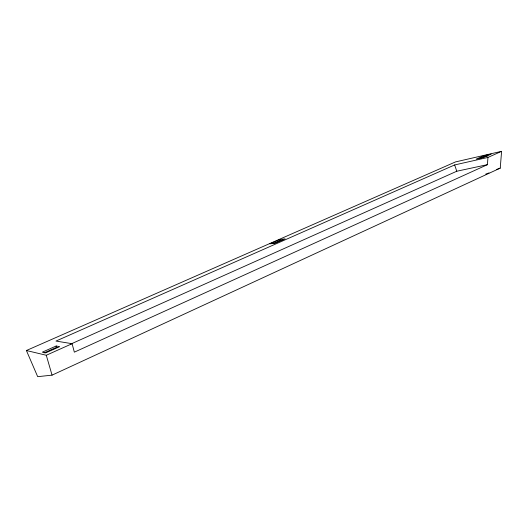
<?xml version="1.0" encoding="UTF-8"?>
<svg xmlns="http://www.w3.org/2000/svg" width="528" height="528" viewBox="0 0 528 528"><rect width="100%" height="100%" fill="white"/><g stroke="black" fill="none" stroke-linecap="round" stroke-linejoin="round"><path stroke-width="0.79" d="M487.945 157.436L454.654 164.941L55.968 341.062L72.092 343.702L74.342 352.156L487.43 164.663L487.945 157.436L501.6 151.325L500.24 168.122L52.054 375.144L37.686 376.675L26.4 350.519L455.479 161.924L501.6 151.325M26.4 350.519L46.286 355.258L72.092 343.702M70.633 344.137L456.773 171.237L487.43 164.663M56.173 345.998L42.339 352.15L45.659 352.909L59.677 346.652L56.173 345.998L56.39 347.398L57.717 347.648M483.701 155.8L476.289 159.093L483.74 157.403L491.192 154.077L483.701 155.8L484.004 156.757L479.8 158.631M44.048 352.902L56.39 347.398M272.943 243.731L279.715 240.748L282.757 240.313M279.451 239.666L269.907 243.863L275.458 243.091L285.087 238.841L279.451 239.666L279.715 240.748M496.426 169.501L500.24 168.122M485.74 174.095L488.994 172.927M484.004 156.757L487.938 155.859M454.654 164.941L456.773 171.237M46.286 355.258L52.054 375.144"/></g></svg>
